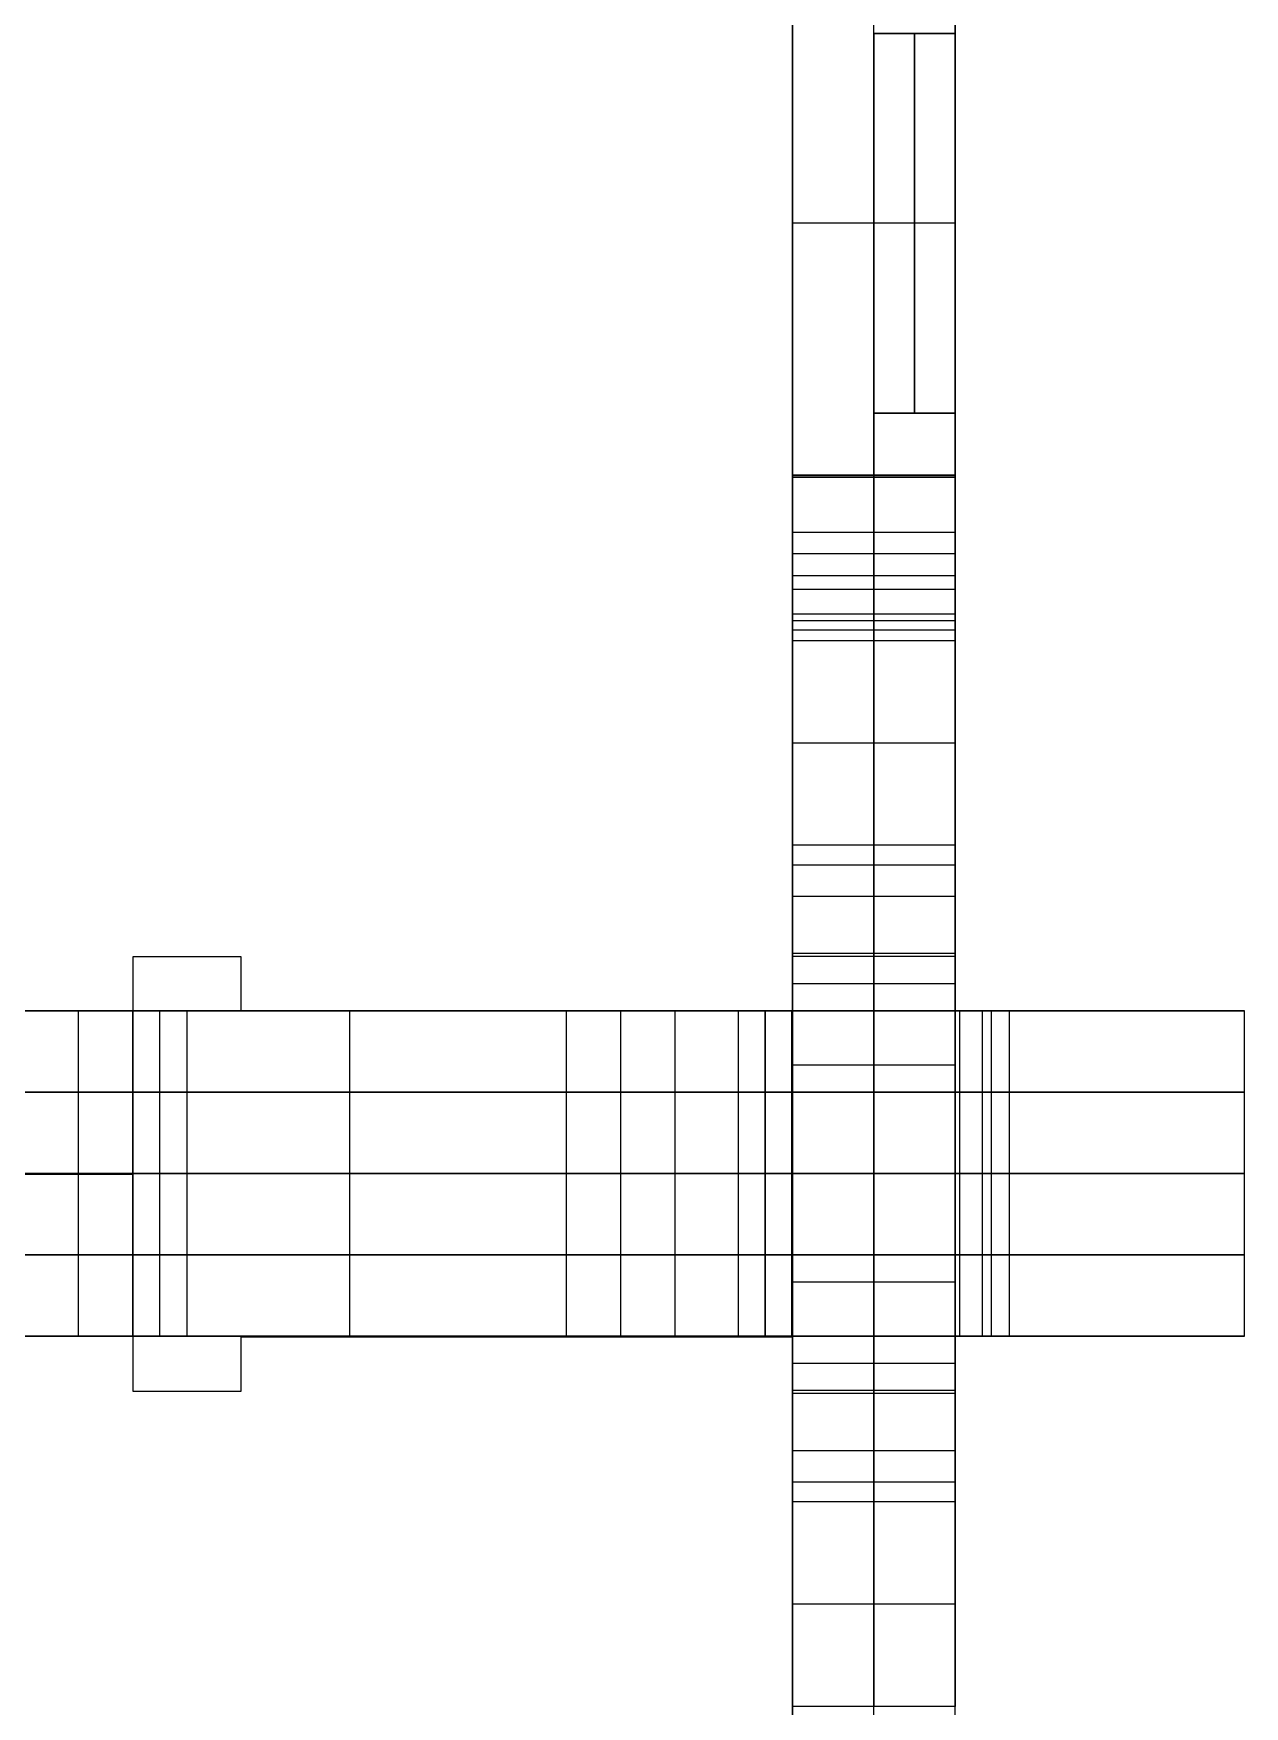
# Model space of a CAD drawing. Extents: x 6886 to 7154, y -44440 to -39703.
# Drawn here: x 7020.5 to 7154.5, y -41830.5 to -41645.4 of the extents above; entities that cross this region are included whole.
import ezdxf

# ---------------------------------------------------------------- set-up
doc = ezdxf.new("R2010")
doc.units = 0
doc.layers.add('ENDS', color=40, linetype='CONTINUOUS')

# ---------------------------------------------------------------- blocks, each defined once
blk = doc.blocks.new('SKYLARK200_END-S-1')
at = {"layer": 'ENDS'}
for p, q in [((-50, 2668, 141), (-50, 3268, 141)), ((-32, 2668, 141), (-32, 3268, 141)), ((-50, 2827.55, 282), (-50, 2685.94, 282)), ((-50, 2827.55, 264), (-50, 2685.94, 264)), ((-50, 2827.55, 273), (-50, 2685.94, 273)), ((-50, 2812.1, 56), (-50, 2734.1, 56)), ((-50, 2734.1, 226), (-50, 2812.1, 226)), ((-41, 2794.1, 226), (-41, 2812.1, 226)), ((-32, 2812.1, 56), (-32, 2794.1, 56)), ((-32, 2794.1, 226), (-32, 2812.1, 226)), ((-32, 2794.1, 226), (-41, 2794.1, 226)), ((-41, 2794.1, 226), (-41, 2752.1, 226)), ((-41, 2752.1, 56), (-41, 2794.1, 56)), ((-41, 2794.1, 56), (-32, 2794.1, 56)), ((-41, 2791.29, 215.5), (-41, 2754.91, 215.5)), ((-41, 2754.91, 66.5), (-41, 2791.29, 66.5)), ((-41, 2773.1, 226), (-50, 2773.1, 226)), ((-41, 2773.1, 56), (-50, 2773.1, 56)), ((-32, 2773.1, 205), (-41, 2773.1, 205)), ((-41, 2773.1, 226), (-41, 2773.1, 205)), ((-32, 2773.1, 77), (-41, 2773.1, 77)), ((-41, 2773.1, 56), (-41, 2773.1, 77)), ((-50, 2756.75, 282), (-50, 2756.75, 264)), ((-41, 2752.1, 226), (-32, 2752.1, 226)), ((-32, 2752.1, 56), (-41, 2752.1, 56)), ((-41, 2734.1, 226), (-41, 2752.1, 226)), ((-41, 2752.1, 56), (-41, 2734.1, 56)), ((-32, 2734.1, 226), (-32, 2752.1, 226)), ((-32, 2752.1, 56), (-32, 2734.1, 56)), ((-32, 2745.25, 0), (-50, 2745.25, 0)), ((-50, 2745.25, 0), (-50, 2732.6, 0)), ((-32, 2745.25, 282), (-50, 2745.25, 282)), ((-50, 2732.6, 282), (-50, 2745.25, 282)), ((-32, 2745.19, 0.87), (-50, 2745.19, 0.87)), ((-32, 2745.19, 281.13), (-50, 2745.19, 281.13)), ((-32, 2745, 1.72), (-50, 2745, 1.72)), ((-50, 2728.1, 50), (-50, 2745, 1.72)), ((-32, 2745, 280.28), (-50, 2745, 280.28)), ((-50, 2745, 280.28), (-50, 2728.1, 232)), ((-41, 2745.25, 0), (-41, 2732.6, 0)), ((-41, 2732.6, 282), (-41, 2745.25, 282)), ((-41, 2728.1, 50), (-41, 2745, 1.72)), ((-41, 2745, 280.28), (-41, 2728.1, 232)), ((-32, 2745.25, 0), (-32, 2732.6, 0)), ((-32, 2732.6, 282), (-32, 2745.25, 282)), ((-32, 2728.1, 50), (-32, 2745, 1.72)), ((-32, 2745, 280.28), (-32, 2728.1, 232)), ((-32, 2738.92, 0), (-50, 2738.92, 0)), ((-32, 2738.92, 282), (-50, 2738.92, 282)), ((-32, 2736.55, 25.86), (-50, 2736.55, 25.86)), ((-32, 2736.55, 256.14), (-50, 2736.55, 256.14)), ((-32, 2734.1, 56), (-50, 2734.1, 56)), ((-32, 2734.1, 226), (-50, 2734.1, 226)), ((-32, 2732.6, 0), (-50, 2732.6, 0)), ((-32, 2732.6, 282), (-50, 2732.6, 282)), ((-32, 2729.86, 54.24), (-50, 2729.86, 54.24)), ((-32, 2729.86, 227.76), (-50, 2729.86, 227.76)), ((-32, 2729.13, -1.1), (-50, 2729.13, -1.1)), ((-32, 2729.13, 283.1), (-50, 2729.13, 283.1)), ((-32, 2728.1, 50), (-50, 2728.1, 50)), ((-32, 2728.1, 232), (-50, 2728.1, 232)), ((-32, 2726.94, -4), (-50, 2726.94, -4)), ((-32, 2726.94, 286), (-50, 2726.94, 286)), ((-32, 2715.62, -12), (-50, 2715.62, -12)), ((-32, 2715.62, 294), (-50, 2715.62, 294)), ((-32, 2704.31, -4), (-50, 2704.31, -4)), ((-32, 2704.31, 286), (-50, 2704.31, 286)), ((-32, 2702.12, -1.1), (-50, 2702.12, -1.1)), ((-32, 2702.12, 283.1), (-50, 2702.12, 283.1)), ((-32, 2698.65, 0), (-50, 2698.65, 0)), ((-50, 2698.65, 0), (-50, 2686, 0)), ((-32, 2698.65, 282), (-50, 2698.65, 282)), ((-50, 2686, 282), (-50, 2698.65, 282)), ((-41, 2698.65, 0), (-41, 2686, 0)), ((-41, 2686, 282), (-41, 2698.65, 282)), ((-32, 2698.65, 0), (-32, 2686, 0)), ((-32, 2686, 282), (-32, 2698.65, 282)), ((-32, 2692.33, 0), (-50, 2692.33, 0)), ((-32, 2692.33, 282), (-50, 2692.33, 282)), ((-111, 2691.96, 282), (-123, 2691.96, 282)), ((-123, 2691.96, 282), (-123, 2691.96, 264)), ((-111, 2691.96, 264), (-123, 2691.96, 264)), ((-123, 2691.96, 282), (-123, 2667.96, 282)), ((-123, 2691.96, 264), (-123, 2667.96, 264)), ((-111, 2691.96, 273), (-123, 2691.96, 273)), ((-123, 2691.96, 273), (-123, 2667.96, 273)), ((-117, 2691.96, 282), (-117, 2691.96, 264)), ((-111, 2685.96, 282), (-111, 2691.96, 282)), ((-111, 2691.96, 282), (-111, 2691.96, 264)), ((-111, 2685.96, 264), (-111, 2691.96, 264)), ((-111, 2685.96, 273), (-111, 2691.96, 273)), ((-32, 2692, 12.75), (-50, 2692, 12.75)), ((-50, 2686, 12.75), (-50, 2692, 12.75)), ((-32, 2692, 24.75), (-50, 2692, 24.75)), ((-50, 2692, 12.75), (-50, 2692, 24.75)), ((-50, 2692, 24.75), (-50, 2668, 24.75)), ((-32, 2692, 79.75), (-50, 2692, 79.75)), ((-50, 2668, 79.75), (-50, 2692, 79.75)), ((-32, 2692, 101), (-50, 2692, 101)), ((-50, 2692, 79.75), (-50, 2692, 101)), ((-50, 2692, 101), (-50, 2668, 101)), ((-32, 2692, 181), (-50, 2692, 181)), ((-50, 2668, 181), (-50, 2692, 181)), ((-32, 2692, 189), (-50, 2692, 189)), ((-50, 2692, 181), (-50, 2692, 189)), ((-50, 2692, 189), (-50, 2686, 189)), ((-32, 2692, 202.5), (-50, 2692, 202.5)), ((-50, 2686, 202.5), (-50, 2692, 202.5)), ((-32, 2692, 214.5), (-50, 2692, 214.5)), ((-50, 2692, 202.5), (-50, 2692, 214.5)), ((-50, 2692, 214.5), (-50, 2668, 214.5)), ((-32, 2692, 259.5), (-50, 2692, 259.5)), ((-50, 2668, 259.5), (-50, 2692, 259.5)), ((-32, 2692, 271.5), (-50, 2692, 271.5)), ((-50, 2692, 259.5), (-50, 2692, 271.5)), ((-50, 2692, 271.5), (-50, 2686, 271.5)), ((-32, 2692, 18.75), (-50, 2692, 18.75)), ((-32, 2692, 90.37), (-50, 2692, 90.37)), ((-32, 2692, 185), (-50, 2692, 185)), ((-32, 2692, 208.5), (-50, 2692, 208.5)), ((-32, 2692, 265.5), (-50, 2692, 265.5)), ((-41, 2686, 12.75), (-41, 2692, 12.75)), ((-41, 2692, 12.75), (-41, 2692, 24.75)), ((-41, 2692, 24.75), (-41, 2668, 24.75)), ((-41, 2668, 79.75), (-41, 2692, 79.75)), ((-41, 2692, 79.75), (-41, 2692, 101)), ((-41, 2692, 101), (-41, 2668, 101)), ((-41, 2668, 181), (-41, 2692, 181)), ((-41, 2692, 181), (-41, 2692, 189)), ((-41, 2692, 189), (-41, 2686, 189)), ((-41, 2686, 202.5), (-41, 2692, 202.5)), ((-41, 2692, 202.5), (-41, 2692, 214.5)), ((-41, 2692, 214.5), (-41, 2668, 214.5)), ((-41, 2668, 259.5), (-41, 2692, 259.5)), ((-41, 2692, 259.5), (-41, 2692, 271.5)), ((-41, 2692, 271.5), (-41, 2686, 271.5)), ((-32, 2686, 12.75), (-32, 2692, 12.75)), ((-32, 2692, 12.75), (-32, 2692, 24.75)), ((-32, 2692, 24.75), (-32, 2668, 24.75)), ((-32, 2668, 79.75), (-32, 2692, 79.75)), ((-32, 2692, 79.75), (-32, 2692, 101)), ((-32, 2692, 101), (-32, 2668, 101)), ((-32, 2668, 181), (-32, 2692, 181)), ((-32, 2692, 181), (-32, 2692, 189)), ((-32, 2692, 189), (-32, 2686, 189)), ((-32, 2686, 202.5), (-32, 2692, 202.5)), ((-32, 2692, 202.5), (-32, 2692, 214.5)), ((-32, 2692, 214.5), (-32, 2668, 214.5)), ((-32, 2668, 259.5), (-32, 2692, 259.5)), ((-32, 2692, 259.5), (-32, 2692, 271.5)), ((-32, 2692, 271.5), (-32, 2686, 271.5)), ((-111, 2688.96, 282), (-111, 2688.96, 264)), ((-32, 2689, 12.75), (-50, 2689, 12.75)), ((-32, 2689, 189), (-50, 2689, 189)), ((-32, 2689, 202.5), (-50, 2689, 202.5)), ((-32, 2689, 271.5), (-50, 2689, 271.5)), ((-250, 2686, 141), (-50, 2686, 141)), ((-117, 2686, 140), (-183, 2686, 140)), ((-135, 2686, 258), (-123, 2686, 258)), ((-134, 2686, 140), (-134, 2686, 258)), ((-129, 2668, 258), (-129, 2686, 258)), ((-123, 2668, 128), (-123, 2686, 128)), ((-123, 2686, -18), (-123, 2686, 128)), ((-123, 2668, -18), (-123, 2686, -18)), ((-123, 2686, 128), (-117, 2686, 128)), ((-123, 2668, 258), (-123, 2686, 258)), ((-123, 2668, 300), (-123, 2686, 300)), ((-123, 2686, 258), (-123, 2686, 300)), ((-123, 2686, 300), (-75, 2686, 300)), ((-75, 2686, -18), (-123, 2686, -18)), ((-123, 2668, 55), (-123, 2686, 55)), ((-123, 2668, 140), (-123, 2686, 140)), ((-123, 2668, 264), (-123, 2686, 264)), ((-120, 2668, 128), (-120, 2686, 128)), ((-117, 2668, 128), (-117, 2686, 128)), ((-117, 2668, 140), (-117, 2686, 140)), ((-117, 2686, 128), (-117, 2686, 140)), ((-117, 2668, 134), (-117, 2686, 134)), ((-50, 2685.94, 282), (-111, 2685.96, 282)), ((-111, 2685.96, 282), (-111, 2685.96, 264)), ((-50, 2685.94, 264), (-111, 2685.96, 264)), ((-50, 2685.94, 273), (-111, 2685.96, 273)), ((-99, 2668, 300), (-99, 2686, 300)), ((-99, 2668, -18), (-99, 2686, -18)), ((-80.5, 2685.95, 282), (-80.5, 2685.95, 264)), ((-75, 2668, 300), (-75, 2686, 300)), ((-75, 2668, 276), (-75, 2686, 276)), ((-75, 2686, 300), (-75, 2686, 276)), ((-75, 2686, 276), (-63, 2686, 276)), ((-75, 2668, 6), (-75, 2686, 6)), ((-63, 2686, 6), (-75, 2686, 6)), ((-75, 2668, -18), (-75, 2686, -18)), ((-75, 2686, 6), (-75, 2686, -18)), ((-75, 2668, 282), (-75, 2686, 282)), ((-75, 2668, 0), (-75, 2686, 0)), ((-69, 2668, 276), (-69, 2686, 276)), ((-69, 2668, 6), (-69, 2686, 6)), ((-63, 2668, 276), (-63, 2686, 276)), ((-63, 2668, 282), (-63, 2686, 282)), ((-63, 2686, 276), (-63, 2686, 282)), ((-63, 2686, 282), (0, 2686, 282)), ((-63, 2668, 0), (-63, 2686, 0)), ((0, 2686, 0), (-63, 2686, 0)), ((-63, 2668, 6), (-63, 2686, 6)), ((-63, 2686, 0), (-63, 2686, 6)), ((-63, 2668, 279), (-63, 2686, 279)), ((-63, 2668, 3), (-63, 2686, 3)), ((-56, 2668, 181), (-56, 2686, 181)), ((0, 2686, 181), (-56, 2686, 181)), ((-56, 2668, 169), (-56, 2686, 169)), ((-56, 2686, 181), (-56, 2686, 169)), ((-56, 2686, 169), (-50, 2686, 169)), ((-56, 2668, 113), (-56, 2686, 113)), ((-50, 2686, 113), (-56, 2686, 113)), ((-56, 2668, 101), (-56, 2686, 101)), ((-56, 2686, 113), (-56, 2686, 101)), ((-56, 2686, 101), (0, 2686, 101)), ((-56, 2686, 24.82), (-26, 2686, 24.82)), ((-56, 2668, 24.82), (-56, 2686, 24.82)), ((-56, 2668, 79.75), (-56, 2686, 79.75)), ((-26, 2686, 79.75), (-56, 2686, 79.75)), ((-56, 2668, 67.75), (-56, 2686, 67.75)), ((-56, 2686, 79.75), (-56, 2686, 67.75)), ((-56, 2686, 67.75), (-50.02, 2686, 67.75)), ((-56, 2668, 36.71), (-56, 2686, 36.71)), ((-50.07, 2686, 36.71), (-56, 2686, 36.71)), ((-56, 2686, 36.71), (-56, 2686, 24.82)), ((-56, 2668, 259.5), (-56, 2686, 259.5)), ((-26, 2686, 259.5), (-56, 2686, 259.5)), ((-56, 2668, 247.5), (-56, 2686, 247.5)), ((-56, 2686, 259.5), (-56, 2686, 247.5)), ((-56, 2686, 247.5), (-50, 2686, 247.5)), ((-56, 2668, 226.5), (-56, 2686, 226.5)), ((-50, 2686, 226.5), (-56, 2686, 226.5)), ((-56, 2668, 214.5), (-56, 2686, 214.5)), ((-56, 2686, 226.5), (-56, 2686, 214.5)), ((-56, 2686, 214.5), (-26, 2686, 214.5)), ((-56, 2668, 175), (-56, 2686, 175)), ((-56, 2668, 107), (-56, 2686, 107)), ((-56, 2668, 73.75), (-56, 2686, 73.75)), ((-56, 2668, 30.76), (-56, 2686, 30.76)), ((-56, 2668, 253.5), (-56, 2686, 253.5)), ((-56, 2668, 220.5), (-56, 2686, 220.5)), ((-53.04, 2668, 36.71), (-53.04, 2686, 36.71)), ((-53.01, 2668, 67.75), (-53.01, 2686, 67.75)), ((-53, 2668, 169), (-53, 2686, 169)), ((-53, 2668, 113), (-53, 2686, 113)), ((-53, 2668, 247.5), (-53, 2686, 247.5)), ((-53, 2668, 226.5), (-53, 2686, 226.5)), ((-50.07, 2668, 36.71), (-50.07, 2686, 36.71)), ((-50.02, 2686, 67.75), (-50.07, 2686, 36.71)), ((-50.05, 2668, 52.23), (-50.05, 2686, 52.23)), ((-50.02, 2668, 67.75), (-50.02, 2686, 67.75)), ((-50, 2668, 169), (-50, 2686, 169)), ((-50, 2668, 113), (-50, 2686, 113)), ((-50, 2686, 169), (-50, 2686, 113)), ((-50, 2668, 247.5), (-50, 2686, 247.5)), ((-50, 2668, 226.5), (-50, 2686, 226.5)), ((-50, 2686, 247.5), (-50, 2686, 226.5)), ((-50, 2668, 141), (-50, 2686, 141)), ((-50, 2668, 259.5), (-50, 2686, 259.5)), ((-50, 2668, 237), (-50, 2686, 237)), ((-32, 2686, 0), (-50, 2686, 0)), ((-32, 2686, 12.75), (-50, 2686, 12.75)), ((-50, 2686, 0), (-50, 2686, 12.75)), ((-32, 2686, 189), (-50, 2686, 189)), ((-32, 2686, 202.5), (-50, 2686, 202.5)), ((-50, 2686, 189), (-50, 2686, 202.5)), ((-32, 2686, 271.5), (-50, 2686, 271.5)), ((-32, 2686, 282), (-50, 2686, 282)), ((-50, 2686, 271.5), (-50, 2686, 282)), ((-32, 2686, 6.37), (-50, 2686, 6.37)), ((-32, 2686, 195.75), (-50, 2686, 195.75)), ((-32, 2686, 276.75), (-50, 2686, 276.75)), ((-50, 2685.94, 282), (-50, 2685.94, 264)), ((-41, 2668, 24.82), (-41, 2686, 24.82)), ((-41, 2668, 79.75), (-41, 2686, 79.75)), ((-41, 2686, 0), (-41, 2686, 12.75)), ((-41, 2686, 189), (-41, 2686, 202.5)), ((-41, 2686, 271.5), (-41, 2686, 282)), ((-32, 2668, 36.82), (-32, 2686, 36.82)), ((-26, 2686, 36.82), (-32, 2686, 36.82)), ((-32, 2668, 67.75), (-32, 2686, 67.75)), ((-32, 2686, 36.82), (-32, 2686, 67.75)), ((-32, 2686, 67.75), (-26, 2686, 67.75)), ((-32, 2668, 226.5), (-32, 2686, 226.5)), ((-26, 2686, 226.5), (-32, 2686, 226.5)), ((-32, 2668, 247.5), (-32, 2686, 247.5)), ((-32, 2686, 226.5), (-32, 2686, 247.5)), ((-32, 2686, 247.5), (-26, 2686, 247.5)), ((-32, 2668, 52.28), (-32, 2686, 52.28)), ((-32, 2668, 214.5), (-32, 2686, 214.5)), ((-32, 2668, 237), (-32, 2686, 237)), ((-32, 2686, 0), (-32, 2686, 12.75)), ((-32, 2686, 189), (-32, 2686, 202.5)), ((-32, 2686, 271.5), (-32, 2686, 282)), ((-31.5, 2668, 282), (-31.5, 2686, 282)), ((-31.5, 2668, 0), (-31.5, 2686, 0)), ((-29, 2668, 36.82), (-29, 2686, 36.82)), ((-29, 2668, 67.75), (-29, 2686, 67.75)), ((-29, 2668, 226.5), (-29, 2686, 226.5)), ((-29, 2668, 247.5), (-29, 2686, 247.5)), ((-28, 2668, 181), (-28, 2686, 181)), ((-28, 2668, 101), (-28, 2686, 101)), ((-26, 2668, 24.82), (-26, 2686, 24.82)), ((-26, 2668, 36.82), (-26, 2686, 36.82)), ((-26, 2686, 24.82), (-26, 2686, 36.82)), ((-26, 2668, 67.75), (-26, 2686, 67.75)), ((-26, 2668, 79.75), (-26, 2686, 79.75)), ((-26, 2686, 67.75), (-26, 2686, 79.75)), ((-26, 2668, 259.5), (-26, 2686, 259.5)), ((-26, 2668, 214.5), (-26, 2686, 214.5)), ((-26, 2668, 226.5), (-26, 2686, 226.5)), ((-26, 2686, 214.5), (-26, 2686, 226.5)), ((-26, 2668, 247.5), (-26, 2686, 247.5)), ((-26, 2686, 247.5), (-26, 2686, 259.5)), ((-26, 2668, 30.82), (-26, 2686, 30.82)), ((-26, 2668, 73.75), (-26, 2686, 73.75)), ((-26, 2668, 220.5), (-26, 2686, 220.5)), ((-26, 2668, 253.5), (-26, 2686, 253.5)), ((0, 2668, 282), (0, 2686, 282)), ((0, 2668, 181), (0, 2686, 181)), ((0, 2686, 282), (0, 2686, 181)), ((0, 2668, 101), (0, 2686, 101)), ((0, 2668, 0), (0, 2686, 0)), ((0, 2686, 101), (0, 2686, 0)), ((0, 2668, 231.5), (0, 2686, 231.5)), ((0, 2668, 50.5), (0, 2686, 50.5)), ((-123, 2679.96, 282), (-123, 2679.96, 264)), ((-32, 2680, 24.75), (-50, 2680, 24.75)), ((-32, 2680, 79.75), (-50, 2680, 79.75)), ((-32, 2680, 101), (-50, 2680, 101)), ((-32, 2680, 181), (-50, 2680, 181)), ((-32, 2680, 214.5), (-50, 2680, 214.5)), ((-32, 2680, 259.5), (-50, 2680, 259.5)), ((-117, 2677, 140), (-183, 2677, 140)), ((-135, 2677, 258), (-123, 2677, 258)), ((-123, 2677, -18), (-123, 2677, 128)), ((-123, 2677, 128), (-117, 2677, 128)), ((-123, 2677, 258), (-123, 2677, 300)), ((-123, 2677, 300), (-75, 2677, 300)), ((-75, 2677, -18), (-123, 2677, -18)), ((-117, 2677, 128), (-117, 2677, 140)), ((-75, 2677, 300), (-75, 2677, 276)), ((-75, 2677, 276), (-63, 2677, 276)), ((-63, 2677, 6), (-75, 2677, 6)), ((-75, 2677, 6), (-75, 2677, -18)), ((-63, 2677, 276), (-63, 2677, 282)), ((-63, 2677, 282), (0, 2677, 282)), ((0, 2677, 0), (-63, 2677, 0)), ((-63, 2677, 0), (-63, 2677, 6)), ((0, 2677, 181), (-56, 2677, 181)), ((-56, 2677, 181), (-56, 2677, 169)), ((-56, 2677, 169), (-50, 2677, 169)), ((-50, 2677, 113), (-56, 2677, 113)), ((-56, 2677, 113), (-56, 2677, 101)), ((-56, 2677, 101), (0, 2677, 101)), ((-56, 2677, 24.82), (-26, 2677, 24.82)), ((-26, 2677, 79.75), (-56, 2677, 79.75)), ((-56, 2677, 79.75), (-56, 2677, 67.75)), ((-56, 2677, 67.75), (-50.02, 2677, 67.75)), ((-50.07, 2677, 36.71), (-56, 2677, 36.71)), ((-56, 2677, 36.71), (-56, 2677, 24.82)), ((-26, 2677, 259.5), (-56, 2677, 259.5)), ((-56, 2677, 259.5), (-56, 2677, 247.5)), ((-56, 2677, 247.5), (-50, 2677, 247.5)), ((-50, 2677, 226.5), (-56, 2677, 226.5)), ((-56, 2677, 226.5), (-56, 2677, 214.5)), ((-56, 2677, 214.5), (-26, 2677, 214.5)), ((-50.02, 2677, 67.75), (-50.07, 2677, 36.71)), ((-50, 2677, 169), (-50, 2677, 113)), ((-50, 2677, 247.5), (-50, 2677, 226.5)), ((-26, 2677, 36.82), (-32, 2677, 36.82)), ((-32, 2677, 36.82), (-32, 2677, 67.75)), ((-32, 2677, 67.75), (-26, 2677, 67.75)), ((-26, 2677, 226.5), (-32, 2677, 226.5)), ((-32, 2677, 226.5), (-32, 2677, 247.5)), ((-32, 2677, 247.5), (-26, 2677, 247.5)), ((-26, 2677, 24.82), (-26, 2677, 36.82)), ((-26, 2677, 67.75), (-26, 2677, 79.75)), ((-26, 2677, 214.5), (-26, 2677, 226.5)), ((-26, 2677, 247.5), (-26, 2677, 259.5)), ((0, 2677, 282), (0, 2677, 181)), ((0, 2677, 101), (0, 2677, 0)), ((-250, 2668.03, 141), (-50, 2668.03, 141)), ((-250, 2668, 141), (-50, 2668, 141)), ((-117, 2668.03, 140), (-183, 2668.03, 140)), ((-117, 2668, 140), (-183, 2668, 140)), ((-123, 2667.96, 282), (-177, 2668, 282)), ((-123, 2667.96, 264), (-177, 2668, 264)), ((-123, 2667.96, 273), (-177, 2668, 273)), ((-177, 2667.89, 282), (-123, 2667.93, 282)), ((-177, 2667.89, 264), (-123, 2667.93, 264)), ((-177, 2667.89, 273), (-123, 2667.93, 273)), ((-135, 2668.03, 258), (-123, 2668.03, 258)), ((-135, 2668, 258), (-123, 2668, 258)), ((-134, 2668, 140), (-134, 2668, 258)), ((-129, 2650.03, 258), (-129, 2668.03, 258)), ((-123, 2650.03, 128), (-123, 2668.03, 128)), ((-123, 2668.03, -18), (-123, 2668.03, 128)), ((-123, 2650.03, -18), (-123, 2668.03, -18)), ((-123, 2668.03, 128), (-117, 2668.03, 128)), ((-123, 2650.03, 258), (-123, 2668.03, 258)), ((-123, 2650.03, 300), (-123, 2668.03, 300)), ((-123, 2668.03, 258), (-123, 2668.03, 300)), ((-123, 2668.03, 300), (-75, 2668.03, 300)), ((-75, 2668.03, -18), (-123, 2668.03, -18)), ((-123, 2650.03, 55), (-123, 2668.03, 55)), ((-123, 2650.03, 140), (-123, 2668.03, 140)), ((-123, 2650.03, 264), (-123, 2668.03, 264)), ((-123, 2668, -18), (-123, 2668, 128)), ((-123, 2668, 128), (-117, 2668, 128)), ((-123, 2668, 258), (-123, 2668, 300)), ((-123, 2668, 300), (-75, 2668, 300)), ((-75, 2668, -18), (-123, 2668, -18)), ((-123, 2667.96, 282), (-123, 2667.96, 264)), ((-123, 2667.93, 282), (-123, 2667.93, 264)), ((-123, 2667.93, 282), (-123, 2643.93, 282)), ((-123, 2667.93, 264), (-123, 2643.93, 264)), ((-123, 2667.93, 273), (-123, 2643.93, 273)), ((-120, 2650.03, 128), (-120, 2668.03, 128)), ((-117, 2650.03, 128), (-117, 2668.03, 128)), ((-117, 2650.03, 140), (-117, 2668.03, 140)), ((-117, 2668.03, 128), (-117, 2668.03, 140)), ((-117, 2650.03, 134), (-117, 2668.03, 134)), ((-117, 2668, 128), (-117, 2668, 140)), ((-99, 2650.03, 300), (-99, 2668.03, 300)), ((-99, 2650.03, -18), (-99, 2668.03, -18)), ((-75, 2650.03, 300), (-75, 2668.03, 300)), ((-75, 2650.03, 276), (-75, 2668.03, 276)), ((-75, 2668.03, 300), (-75, 2668.03, 276)), ((-75, 2668.03, 276), (-63, 2668.03, 276)), ((-75, 2650.03, 6), (-75, 2668.03, 6)), ((-63, 2668.03, 6), (-75, 2668.03, 6)), ((-75, 2650.03, -18), (-75, 2668.03, -18)), ((-75, 2668.03, 6), (-75, 2668.03, -18)), ((-75, 2650.03, 282), (-75, 2668.03, 282)), ((-75, 2650.03, 0), (-75, 2668.03, 0)), ((-75, 2668, 300), (-75, 2668, 276)), ((-75, 2668, 276), (-63, 2668, 276)), ((-63, 2668, 6), (-75, 2668, 6)), ((-75, 2668, 6), (-75, 2668, -18)), ((-69, 2650.03, 276), (-69, 2668.03, 276)), ((-69, 2650.03, 6), (-69, 2668.03, 6)), ((-63, 2650.03, 276), (-63, 2668.03, 276)), ((-63, 2650.03, 282), (-63, 2668.03, 282)), ((-63, 2668.03, 276), (-63, 2668.03, 282)), ((-63, 2668.03, 282), (0, 2668.03, 282)), ((-63, 2650.03, 0), (-63, 2668.03, 0)), ((0, 2668.03, 0), (-63, 2668.03, 0)), ((-63, 2650.03, 6), (-63, 2668.03, 6)), ((-63, 2668.03, 0), (-63, 2668.03, 6)), ((-63, 2650.03, 279), (-63, 2668.03, 279)), ((-63, 2650.03, 3), (-63, 2668.03, 3)), ((-63, 2668, 276), (-63, 2668, 282)), ((-63, 2668, 282), (0, 2668, 282)), ((0, 2668, 0), (-63, 2668, 0)), ((-63, 2668, 0), (-63, 2668, 6)), ((-56, 2650.03, 181), (-56, 2668.03, 181)), ((0, 2668.03, 181), (-56, 2668.03, 181)), ((-56, 2650.03, 169), (-56, 2668.03, 169)), ((-56, 2668.03, 181), (-56, 2668.03, 169)), ((-56, 2668.03, 169), (-50, 2668.03, 169)), ((-56, 2650.03, 113), (-56, 2668.03, 113)), ((-50, 2668.03, 113), (-56, 2668.03, 113)), ((-56, 2650.03, 101), (-56, 2668.03, 101)), ((-56, 2668.03, 113), (-56, 2668.03, 101)), ((-56, 2668.03, 101), (0, 2668.03, 101)), ((-56, 2668.03, 24.82), (-26, 2668.03, 24.82)), ((-56, 2650.03, 24.82), (-56, 2668.03, 24.82)), ((-56, 2650.03, 79.75), (-56, 2668.03, 79.75)), ((-26, 2668.03, 79.75), (-56, 2668.03, 79.75)), ((-56, 2650.03, 67.75), (-56, 2668.03, 67.75)), ((-56, 2668.03, 79.75), (-56, 2668.03, 67.75)), ((-56, 2668.03, 67.75), (-50.02, 2668.03, 67.75)), ((-56, 2650.03, 36.71), (-56, 2668.03, 36.71)), ((-50.07, 2668.03, 36.71), (-56, 2668.03, 36.71)), ((-56, 2668.03, 36.71), (-56, 2668.03, 24.82)), ((-56, 2650.03, 259.5), (-56, 2668.03, 259.5)), ((-26, 2668.03, 259.5), (-56, 2668.03, 259.5)), ((-56, 2650.03, 247.5), (-56, 2668.03, 247.5)), ((-56, 2668.03, 259.5), (-56, 2668.03, 247.5)), ((-56, 2668.03, 247.5), (-50, 2668.03, 247.5)), ((-56, 2650.03, 226.5), (-56, 2668.03, 226.5)), ((-50, 2668.03, 226.5), (-56, 2668.03, 226.5)), ((-56, 2650.03, 214.5), (-56, 2668.03, 214.5)), ((-56, 2668.03, 226.5), (-56, 2668.03, 214.5)), ((-56, 2668.03, 214.5), (-26, 2668.03, 214.5)), ((-56, 2650.03, 175), (-56, 2668.03, 175)), ((-56, 2650.03, 107), (-56, 2668.03, 107)), ((-56, 2650.03, 73.75), (-56, 2668.03, 73.75)), ((-56, 2650.03, 30.76), (-56, 2668.03, 30.76)), ((-56, 2650.03, 253.5), (-56, 2668.03, 253.5)), ((-56, 2650.03, 220.5), (-56, 2668.03, 220.5)), ((0, 2668, 181), (-56, 2668, 181)), ((-56, 2668, 181), (-56, 2668, 169)), ((-56, 2668, 169), (-50, 2668, 169)), ((-50, 2668, 113), (-56, 2668, 113)), ((-56, 2668, 113), (-56, 2668, 101)), ((-56, 2668, 101), (0, 2668, 101)), ((-56, 2668, 24.82), (-26, 2668, 24.82)), ((-26, 2668, 79.75), (-56, 2668, 79.75)), ((-56, 2668, 79.75), (-56, 2668, 67.75)), ((-56, 2668, 67.75), (-50.02, 2668, 67.75)), ((-50.07, 2668, 36.71), (-56, 2668, 36.71)), ((-56, 2668, 36.71), (-56, 2668, 24.82)), ((-26, 2668, 259.5), (-56, 2668, 259.5)), ((-56, 2668, 259.5), (-56, 2668, 247.5)), ((-56, 2668, 247.5), (-50, 2668, 247.5)), ((-50, 2668, 226.5), (-56, 2668, 226.5)), ((-56, 2668, 226.5), (-56, 2668, 214.5)), ((-56, 2668, 214.5), (-26, 2668, 214.5)), ((-53.04, 2650.03, 36.71), (-53.04, 2668.03, 36.71)), ((-53.01, 2650.03, 67.75), (-53.01, 2668.03, 67.75)), ((-53, 2650.03, 169), (-53, 2668.03, 169)), ((-53, 2650.03, 113), (-53, 2668.03, 113)), ((-53, 2650.03, 247.5), (-53, 2668.03, 247.5)), ((-53, 2650.03, 226.5), (-53, 2668.03, 226.5)), ((-50.07, 2650.03, 36.71), (-50.07, 2668.03, 36.71)), ((-50.02, 2668.03, 67.75), (-50.07, 2668.03, 36.71)), ((-50.02, 2668, 67.75), (-50.07, 2668, 36.71)), ((-50.05, 2650.03, 52.23), (-50.05, 2668.03, 52.23)), ((-50.02, 2650.03, 67.75), (-50.02, 2668.03, 67.75)), ((-50, 2650.03, 169), (-50, 2668.03, 169)), ((-50, 2650.03, 113), (-50, 2668.03, 113)), ((-50, 2668.03, 169), (-50, 2668.03, 113)), ((-50, 2650.03, 247.5), (-50, 2668.03, 247.5)), ((-50, 2650.03, 226.5), (-50, 2668.03, 226.5)), ((-50, 2668.03, 247.5), (-50, 2668.03, 226.5)), ((-50, 2650.03, 141), (-50, 2668.03, 141)), ((-50, 2650.03, 259.5), (-50, 2668.03, 259.5)), ((-50, 2650.03, 237), (-50, 2668.03, 237)), ((-32, 2668, 24.75), (-50, 2668, 24.75)), ((-50, 2644, 24.75), (-50, 2668, 24.75)), ((-32, 2668, 79.75), (-50, 2668, 79.75)), ((-50, 2668, 24.75), (-50, 2668, 79.75)), ((-50, 2668, 79.75), (-50, 2644, 79.75)), ((-32, 2668, 101), (-50, 2668, 101)), ((-50, 2644, 101), (-50, 2668, 101)), ((-32, 2668, 181), (-50, 2668, 181)), ((-50, 2668, 101), (-50, 2668, 181)), ((-50, 2668, 181), (-50, 2644, 181)), ((-32, 2668, 214.5), (-50, 2668, 214.5)), ((-50, 2644, 214.5), (-50, 2668, 214.5)), ((-32, 2668, 259.5), (-50, 2668, 259.5)), ((-50, 2668, 214.5), (-50, 2668, 259.5)), ((-50, 2668, 259.5), (-50, 2644, 259.5)), ((-32, 2668, 52.25), (-50, 2668, 52.25)), ((-32, 2668, 141), (-50, 2668, 141)), ((-32, 2668, 237), (-50, 2668, 237)), ((-50, 2068, 141), (-50, 2668, 141)), ((-50, 2668, 169), (-50, 2668, 113)), ((-50, 2668, 247.5), (-50, 2668, 226.5)), ((-32, 2668, 24.75), (-50, 2668, 24.75)), ((-32, 2668, 79.75), (-50, 2668, 79.75)), ((-50, 2668, 24.75), (-50, 2668, 79.75)), ((-32, 2668, 101), (-50, 2668, 101)), ((-32, 2668, 181), (-50, 2668, 181)), ((-50, 2668, 101), (-50, 2668, 181)), ((-32, 2668, 214.5), (-50, 2668, 214.5)), ((-32, 2668, 259.5), (-50, 2668, 259.5)), ((-50, 2668, 214.5), (-50, 2668, 259.5)), ((-32, 2668, 52.25), (-50, 2668, 52.25)), ((-32, 2668, 141), (-50, 2668, 141)), ((-32, 2668, 237), (-50, 2668, 237)), ((-41, 2650.03, 24.82), (-41, 2668.03, 24.82)), ((-41, 2650.03, 79.75), (-41, 2668.03, 79.75)), ((-41, 2644, 24.75), (-41, 2668, 24.75)), ((-41, 2668, 24.75), (-41, 2668, 79.75)), ((-41, 2668, 79.75), (-41, 2644, 79.75)), ((-41, 2644, 101), (-41, 2668, 101)), ((-41, 2668, 101), (-41, 2668, 181)), ((-41, 2668, 181), (-41, 2644, 181)), ((-41, 2644, 214.5), (-41, 2668, 214.5)), ((-41, 2668, 214.5), (-41, 2668, 259.5)), ((-41, 2668, 259.5), (-41, 2644, 259.5)), ((-41, 2668, 24.75), (-41, 2668, 79.75)), ((-41, 2668, 101), (-41, 2668, 181)), ((-41, 2668, 214.5), (-41, 2668, 259.5)), ((-32, 2650.03, 36.82), (-32, 2668.03, 36.82)), ((-26, 2668.03, 36.82), (-32, 2668.03, 36.82)), ((-32, 2650.03, 67.75), (-32, 2668.03, 67.75)), ((-32, 2668.03, 36.82), (-32, 2668.03, 67.75)), ((-32, 2668.03, 67.75), (-26, 2668.03, 67.75)), ((-32, 2650.03, 226.5), (-32, 2668.03, 226.5)), ((-26, 2668.03, 226.5), (-32, 2668.03, 226.5)), ((-32, 2650.03, 247.5), (-32, 2668.03, 247.5)), ((-32, 2668.03, 226.5), (-32, 2668.03, 247.5)), ((-32, 2668.03, 247.5), (-26, 2668.03, 247.5)), ((-32, 2650.03, 52.28), (-32, 2668.03, 52.28)), ((-32, 2650.03, 214.5), (-32, 2668.03, 214.5)), ((-32, 2650.03, 237), (-32, 2668.03, 237)), ((-32, 2644, 24.75), (-32, 2668, 24.75)), ((-32, 2668, 24.75), (-32, 2668, 79.75)), ((-32, 2668, 79.75), (-32, 2644, 79.75)), ((-32, 2644, 101), (-32, 2668, 101)), ((-32, 2668, 101), (-32, 2668, 181)), ((-32, 2668, 181), (-32, 2644, 181)), ((-32, 2644, 214.5), (-32, 2668, 214.5)), ((-32, 2668, 214.5), (-32, 2668, 259.5)), ((-32, 2668, 259.5), (-32, 2644, 259.5)), ((-32, 2068, 141), (-32, 2668, 141)), ((-26, 2668, 36.82), (-32, 2668, 36.82)), ((-32, 2668, 36.82), (-32, 2668, 67.75)), ((-32, 2668, 67.75), (-26, 2668, 67.75)), ((-26, 2668, 226.5), (-32, 2668, 226.5)), ((-32, 2668, 226.5), (-32, 2668, 247.5)), ((-32, 2668, 247.5), (-26, 2668, 247.5)), ((-32, 2668, 24.75), (-32, 2668, 79.75)), ((-32, 2668, 101), (-32, 2668, 181)), ((-32, 2668, 214.5), (-32, 2668, 259.5)), ((-31.5, 2650.03, 282), (-31.5, 2668.03, 282)), ((-31.5, 2650.03, 0), (-31.5, 2668.03, 0)), ((-29, 2650.03, 36.82), (-29, 2668.03, 36.82)), ((-29, 2650.03, 67.75), (-29, 2668.03, 67.75)), ((-29, 2650.03, 226.5), (-29, 2668.03, 226.5)), ((-29, 2650.03, 247.5), (-29, 2668.03, 247.5)), ((-28, 2650.03, 181), (-28, 2668.03, 181)), ((-28, 2650.03, 101), (-28, 2668.03, 101)), ((-26, 2650.03, 24.82), (-26, 2668.03, 24.82)), ((-26, 2650.03, 36.82), (-26, 2668.03, 36.82)), ((-26, 2668.03, 24.82), (-26, 2668.03, 36.82)), ((-26, 2650.03, 67.75), (-26, 2668.03, 67.75)), ((-26, 2650.03, 79.75), (-26, 2668.03, 79.75)), ((-26, 2668.03, 67.75), (-26, 2668.03, 79.75)), ((-26, 2650.03, 259.5), (-26, 2668.03, 259.5)), ((-26, 2650.03, 214.5), (-26, 2668.03, 214.5)), ((-26, 2650.03, 226.5), (-26, 2668.03, 226.5)), ((-26, 2668.03, 214.5), (-26, 2668.03, 226.5)), ((-26, 2650.03, 247.5), (-26, 2668.03, 247.5)), ((-26, 2668.03, 247.5), (-26, 2668.03, 259.5)), ((-26, 2650.03, 30.82), (-26, 2668.03, 30.82)), ((-26, 2650.03, 73.75), (-26, 2668.03, 73.75)), ((-26, 2650.03, 220.5), (-26, 2668.03, 220.5)), ((-26, 2650.03, 253.5), (-26, 2668.03, 253.5)), ((-26, 2668, 24.82), (-26, 2668, 36.82)), ((-26, 2668, 67.75), (-26, 2668, 79.75)), ((-26, 2668, 214.5), (-26, 2668, 226.5)), ((-26, 2668, 247.5), (-26, 2668, 259.5)), ((0, 2650.03, 282), (0, 2668.03, 282)), ((0, 2650.03, 181), (0, 2668.03, 181)), ((0, 2668.03, 282), (0, 2668.03, 181)), ((0, 2650.03, 101), (0, 2668.03, 101)), ((0, 2650.03, 0), (0, 2668.03, 0)), ((0, 2668.03, 101), (0, 2668.03, 0)), ((0, 2650.03, 231.5), (0, 2668.03, 231.5)), ((0, 2650.03, 50.5), (0, 2668.03, 50.5)), ((0, 2668, 282), (0, 2668, 181)), ((0, 2668, 101), (0, 2668, 0)), ((-117, 2659.03, 140), (-183, 2659.03, 140)), ((-135, 2659.03, 258), (-123, 2659.03, 258)), ((-123, 2659.03, -18), (-123, 2659.03, 128)), ((-123, 2659.03, 128), (-117, 2659.03, 128)), ((-123, 2659.03, 258), (-123, 2659.03, 300)), ((-123, 2659.03, 300), (-75, 2659.03, 300)), ((-75, 2659.03, -18), (-123, 2659.03, -18)), ((-117, 2659.03, 128), (-117, 2659.03, 140)), ((-75, 2659.03, 300), (-75, 2659.03, 276)), ((-75, 2659.03, 276), (-63, 2659.03, 276)), ((-63, 2659.03, 6), (-75, 2659.03, 6)), ((-75, 2659.03, 6), (-75, 2659.03, -18)), ((-63, 2659.03, 276), (-63, 2659.03, 282)), ((-63, 2659.03, 282), (0, 2659.03, 282)), ((0, 2659.03, 0), (-63, 2659.03, 0)), ((-63, 2659.03, 0), (-63, 2659.03, 6)), ((0, 2659.03, 181), (-56, 2659.03, 181)), ((-56, 2659.03, 181), (-56, 2659.03, 169)), ((-56, 2659.03, 169), (-50, 2659.03, 169)), ((-50, 2659.03, 113), (-56, 2659.03, 113)), ((-56, 2659.03, 113), (-56, 2659.03, 101)), ((-56, 2659.03, 101), (0, 2659.03, 101)), ((-56, 2659.03, 24.82), (-26, 2659.03, 24.82)), ((-26, 2659.03, 79.75), (-56, 2659.03, 79.75)), ((-56, 2659.03, 79.75), (-56, 2659.03, 67.75)), ((-56, 2659.03, 67.75), (-50.02, 2659.03, 67.75)), ((-50.07, 2659.03, 36.71), (-56, 2659.03, 36.71)), ((-56, 2659.03, 36.71), (-56, 2659.03, 24.82)), ((-26, 2659.03, 259.5), (-56, 2659.03, 259.5)), ((-56, 2659.03, 259.5), (-56, 2659.03, 247.5)), ((-56, 2659.03, 247.5), (-50, 2659.03, 247.5)), ((-50, 2659.03, 226.5), (-56, 2659.03, 226.5)), ((-56, 2659.03, 226.5), (-56, 2659.03, 214.5)), ((-56, 2659.03, 214.5), (-26, 2659.03, 214.5)), ((-50.02, 2659.03, 67.75), (-50.07, 2659.03, 36.71)), ((-50, 2659.03, 169), (-50, 2659.03, 113)), ((-50, 2659.03, 247.5), (-50, 2659.03, 226.5)), ((-26, 2659.03, 36.82), (-32, 2659.03, 36.82)), ((-32, 2659.03, 36.82), (-32, 2659.03, 67.75)), ((-32, 2659.03, 67.75), (-26, 2659.03, 67.75)), ((-26, 2659.03, 226.5), (-32, 2659.03, 226.5)), ((-32, 2659.03, 226.5), (-32, 2659.03, 247.5)), ((-32, 2659.03, 247.5), (-26, 2659.03, 247.5)), ((-26, 2659.03, 24.82), (-26, 2659.03, 36.82)), ((-26, 2659.03, 67.75), (-26, 2659.03, 79.75)), ((-26, 2659.03, 214.5), (-26, 2659.03, 226.5)), ((-26, 2659.03, 247.5), (-26, 2659.03, 259.5)), ((0, 2659.03, 282), (0, 2659.03, 181)), ((0, 2659.03, 101), (0, 2659.03, 0)), ((-123, 2655.93, 282), (-123, 2655.93, 264)), ((-32, 2656, 24.75), (-50, 2656, 24.75)), ((-32, 2656, 79.75), (-50, 2656, 79.75)), ((-32, 2656, 101), (-50, 2656, 101)), ((-32, 2656, 181), (-50, 2656, 181)), ((-32, 2656, 214.5), (-50, 2656, 214.5)), ((-32, 2656, 259.5), (-50, 2656, 259.5)), ((-250, 2650.03, 141), (-50, 2650.03, 141)), ((-117, 2650.03, 140), (-183, 2650.03, 140)), ((-135, 2650.03, 258), (-123, 2650.03, 258)), ((-134, 2650.03, 140), (-134, 2650.03, 258)), ((-123, 2650.03, -18), (-123, 2650.03, 128)), ((-123, 2650.03, 128), (-117, 2650.03, 128)), ((-123, 2650.03, 258), (-123, 2650.03, 300)), ((-123, 2650.03, 300), (-75, 2650.03, 300)), ((-75, 2650.03, -18), (-123, 2650.03, -18)), ((-117, 2650.03, 128), (-117, 2650.03, 140)), ((-111, 2649.93, 282), (-50, 2649.96, 282)), ((-111, 2649.93, 264), (-50, 2649.96, 264)), ((-111, 2649.93, 273), (-50, 2649.96, 273)), ((-111, 2643.93, 282), (-111, 2649.93, 282)), ((-111, 2649.93, 282), (-111, 2649.93, 264)), ((-111, 2643.93, 264), (-111, 2649.93, 264)), ((-111, 2643.93, 273), (-111, 2649.93, 273)), ((-80.5, 2649.94, 282), (-80.5, 2649.94, 264)), ((-75, 2650.03, 300), (-75, 2650.03, 276)), ((-75, 2650.03, 276), (-63, 2650.03, 276)), ((-63, 2650.03, 6), (-75, 2650.03, 6)), ((-75, 2650.03, 6), (-75, 2650.03, -18)), ((-63, 2650.03, 276), (-63, 2650.03, 282)), ((-63, 2650.03, 282), (0, 2650.03, 282)), ((0, 2650.03, 0), (-63, 2650.03, 0)), ((-63, 2650.03, 0), (-63, 2650.03, 6)), ((0, 2650.03, 181), (-56, 2650.03, 181)), ((-56, 2650.03, 181), (-56, 2650.03, 169)), ((-56, 2650.03, 169), (-50, 2650.03, 169)), ((-50, 2650.03, 113), (-56, 2650.03, 113)), ((-56, 2650.03, 113), (-56, 2650.03, 101)), ((-56, 2650.03, 101), (0, 2650.03, 101)), ((-56, 2650.03, 24.82), (-26, 2650.03, 24.82)), ((-26, 2650.03, 79.75), (-56, 2650.03, 79.75)), ((-56, 2650.03, 79.75), (-56, 2650.03, 67.75)), ((-56, 2650.03, 67.75), (-50.02, 2650.03, 67.75)), ((-50.07, 2650.03, 36.71), (-56, 2650.03, 36.71)), ((-56, 2650.03, 36.71), (-56, 2650.03, 24.82)), ((-26, 2650.03, 259.5), (-56, 2650.03, 259.5)), ((-56, 2650.03, 259.5), (-56, 2650.03, 247.5)), ((-56, 2650.03, 247.5), (-50, 2650.03, 247.5)), ((-50, 2650.03, 226.5), (-56, 2650.03, 226.5)), ((-56, 2650.03, 226.5), (-56, 2650.03, 214.5)), ((-56, 2650.03, 214.5), (-26, 2650.03, 214.5)), ((-50.02, 2650.03, 67.75), (-50.07, 2650.03, 36.71)), ((-50, 2650.03, 169), (-50, 2650.03, 113)), ((-50, 2650.03, 247.5), (-50, 2650.03, 226.5)), ((-32, 2650, 0), (-50, 2650, 0)), ((-50, 2637.35, 0), (-50, 2650, 0)), ((-32, 2650, 12.75), (-50, 2650, 12.75)), ((-50, 2650, 0), (-50, 2650, 12.75)), ((-50, 2650, 12.75), (-50, 2644, 12.75)), ((-32, 2650, 189), (-50, 2650, 189)), ((-50, 2644, 189), (-50, 2650, 189)), ((-32, 2650, 202.5), (-50, 2650, 202.5)), ((-50, 2650, 189), (-50, 2650, 202.5)), ((-50, 2650, 202.5), (-50, 2644, 202.5)), ((-32, 2650, 271.5), (-50, 2650, 271.5)), ((-50, 2644, 271.5), (-50, 2650, 271.5)), ((-32, 2650, 282), (-50, 2650, 282)), ((-50, 2650, 271.5), (-50, 2650, 282)), ((-50, 2650, 282), (-50, 2637.35, 282)), ((-32, 2650, 6.37), (-50, 2650, 6.37)), ((-32, 2650, 195.75), (-50, 2650, 195.75)), ((-32, 2650, 276.75), (-50, 2650, 276.75)), ((-50, 2649.96, 282), (-50, 2649.96, 264)), ((-50, 2649.96, 282), (-50, 2508.37, 282)), ((-50, 2649.96, 264), (-50, 2508.37, 264)), ((-50, 2649.96, 273), (-50, 2508.37, 273)), ((-41, 2637.35, 0), (-41, 2650, 0)), ((-41, 2650, 0), (-41, 2650, 12.75)), ((-41, 2650, 12.75), (-41, 2644, 12.75)), ((-41, 2644, 189), (-41, 2650, 189)), ((-41, 2650, 189), (-41, 2650, 202.5)), ((-41, 2650, 202.5), (-41, 2644, 202.5)), ((-41, 2644, 271.5), (-41, 2650, 271.5)), ((-41, 2650, 271.5), (-41, 2650, 282)), ((-41, 2650, 282), (-41, 2637.35, 282)), ((-26, 2650.03, 36.82), (-32, 2650.03, 36.82)), ((-32, 2650.03, 36.82), (-32, 2650.03, 67.75)), ((-32, 2650.03, 67.75), (-26, 2650.03, 67.75)), ((-26, 2650.03, 226.5), (-32, 2650.03, 226.5)), ((-32, 2650.03, 226.5), (-32, 2650.03, 247.5)), ((-32, 2650.03, 247.5), (-26, 2650.03, 247.5)), ((-32, 2637.35, 0), (-32, 2650, 0)), ((-32, 2650, 0), (-32, 2650, 12.75)), ((-32, 2650, 12.75), (-32, 2644, 12.75)), ((-32, 2644, 189), (-32, 2650, 189)), ((-32, 2650, 189), (-32, 2650, 202.5)), ((-32, 2650, 202.5), (-32, 2644, 202.5)), ((-32, 2644, 271.5), (-32, 2650, 271.5)), ((-32, 2650, 271.5), (-32, 2650, 282)), ((-32, 2650, 282), (-32, 2637.35, 282)), ((-26, 2650.03, 24.82), (-26, 2650.03, 36.82)), ((-26, 2650.03, 67.75), (-26, 2650.03, 79.75)), ((-26, 2650.03, 214.5), (-26, 2650.03, 226.5)), ((-26, 2650.03, 247.5), (-26, 2650.03, 259.5)), ((0, 2650.03, 282), (0, 2650.03, 181)), ((0, 2650.03, 101), (0, 2650.03, 0)), ((-111, 2646.93, 282), (-111, 2646.93, 264)), ((-32, 2647, 12.75), (-50, 2647, 12.75)), ((-32, 2647, 189), (-50, 2647, 189)), ((-32, 2647, 202.5), (-50, 2647, 202.5)), ((-32, 2647, 271.5), (-50, 2647, 271.5)), ((-123, 2643.93, 282), (-123, 2643.93, 264)), ((-123, 2643.93, 282), (-111, 2643.93, 282)), ((-123, 2643.93, 264), (-111, 2643.93, 264)), ((-123, 2643.93, 273), (-111, 2643.93, 273)), ((-117, 2643.93, 282), (-117, 2643.93, 264)), ((-111, 2643.93, 282), (-111, 2643.93, 264)), ((-32, 2644, 12.75), (-50, 2644, 12.75)), ((-32, 2644, 24.75), (-50, 2644, 24.75)), ((-50, 2644, 12.75), (-50, 2644, 24.75)), ((-32, 2644, 79.75), (-50, 2644, 79.75)), ((-32, 2644, 101), (-50, 2644, 101)), ((-50, 2644, 79.75), (-50, 2644, 101)), ((-32, 2644, 181), (-50, 2644, 181)), ((-32, 2644, 189), (-50, 2644, 189)), ((-50, 2644, 181), (-50, 2644, 189)), ((-32, 2644, 202.5), (-50, 2644, 202.5)), ((-32, 2644, 214.5), (-50, 2644, 214.5)), ((-50, 2644, 202.5), (-50, 2644, 214.5)), ((-32, 2644, 259.5), (-50, 2644, 259.5)), ((-32, 2644, 271.5), (-50, 2644, 271.5)), ((-50, 2644, 259.5), (-50, 2644, 271.5)), ((-32, 2644, 18.75), (-50, 2644, 18.75)), ((-32, 2644, 90.37), (-50, 2644, 90.37)), ((-32, 2644, 185), (-50, 2644, 185)), ((-32, 2644, 208.5), (-50, 2644, 208.5)), ((-32, 2644, 265.5), (-50, 2644, 265.5)), ((-32, 2643.67, 0), (-50, 2643.67, 0)), ((-32, 2643.67, 282), (-50, 2643.67, 282)), ((-41, 2644, 12.75), (-41, 2644, 24.75)), ((-41, 2644, 79.75), (-41, 2644, 101)), ((-41, 2644, 181), (-41, 2644, 189)), ((-41, 2644, 202.5), (-41, 2644, 214.5)), ((-41, 2644, 259.5), (-41, 2644, 271.5)), ((-32, 2644, 12.75), (-32, 2644, 24.75)), ((-32, 2644, 79.75), (-32, 2644, 101)), ((-32, 2644, 181), (-32, 2644, 189)), ((-32, 2644, 202.5), (-32, 2644, 214.5)), ((-32, 2644, 259.5), (-32, 2644, 271.5)), ((-32, 2637.35, 0), (-50, 2637.35, 0)), ((-32, 2637.35, 282), (-50, 2637.35, 282)), ((-32, 2633.88, -1.1), (-50, 2633.88, -1.1)), ((-32, 2633.88, 283.1), (-50, 2633.88, 283.1)), ((-32, 2631.69, -4), (-50, 2631.69, -4)), ((-32, 2631.69, 286), (-50, 2631.69, 286)), ((-32, 2620.37, -12), (-50, 2620.37, -12)), ((-32, 2620.37, 294), (-50, 2620.37, 294)), ((-32, 2609.06, -4), (-50, 2609.06, -4))]:
    blk.add_line(p, q, dxfattribs=at)
at = {"layer": 'ENDS', "extrusion": (1, 0, 0)}
for centre, radius, start, end in [((2773.1, 226, -41), 21, 180, 360), ((2773.1, 56, -41), 21, 360, 180), ((2734.1, 50, -50), 6, 90, 180), ((2734.1, 232, -50), 6, 180, 270), ((2734.1, 50, -41), 6, 90, 180), ((2734.1, 232, -41), 6, 180, 270), ((2734.1, 50, -32), 6, 90, 180), ((2734.1, 232, -32), 6, 180, 270), ((2732.6, -6, -50), 6, 90, 160.5288), ((2732.6, 288, -50), 6, 199.4712, 270), ((2732.6, -6, -41), 6, 90, 160.5288), ((2732.6, 288, -41), 6, 199.4712, 270), ((2732.6, -6, -32), 6, 90, 160.5288), ((2732.6, 288, -32), 6, 199.4712, 270), ((2698.65, -6, -50), 6, 19.4712, 90), ((2698.65, 288, -50), 6, 270, 340.5288), ((2698.65, -6, -41), 6, 19.4712, 90), ((2698.65, 288, -41), 6, 270, 340.5288), ((2698.65, -6, -32), 6, 19.4712, 90), ((2698.65, 288, -32), 6, 270, 340.5288), ((2620.37, 0, -50), 12, 199.4712, 340.5288), ((2620.37, 282, -50), 12, 19.4712, 160.5288), ((2620.37, 0, -41), 12, 199.4712, 340.5288), ((2620.37, 282, -41), 12, 19.4712, 160.5288), ((2620.37, 0, -32), 12, 199.4712, 340.5288), ((2620.37, 282, -32), 12, 19.4712, 160.5288)]:
    blk.add_arc(centre, radius, start, end, dxfattribs=at)
at = {"layer": 'ENDS', "extrusion": (-1, 0, 0)}
for centre, radius, start, end in [((-2773.1, 226, 36.5), 21, 180, 0), ((-2773.1, 56, 36.5), 21, 0, 180), ((-2773.1, 226, 32), 21, 180, 0), ((-2773.1, 56, 32), 21, 0, 180), ((-2739.25, 0, 50), 6, 163.3771, 180), ((-2739.25, 282, 50), 6, 180, 196.6229), ((-2739.25, 0, 41), 6, 163.3771, 180), ((-2739.25, 282, 41), 6, 180, 196.6229), ((-2739.25, 0, 32), 6, 163.3771, 180), ((-2739.25, 282, 32), 6, 180, 196.6229), ((-2715.62, 0, 50), 12, 199.4712, 340.5288), ((-2715.62, 282, 50), 12, 19.4712, 160.5288), ((-2715.62, 0, 41), 12, 199.4712, 340.5288), ((-2715.62, 282, 41), 12, 19.4712, 160.5288), ((-2715.62, 0, 32), 12, 199.4712, 340.5288), ((-2715.62, 282, 32), 12, 19.4712, 160.5288), ((-2637.35, -6, 50), 6, 19.4712, 90), ((-2637.35, 288, 50), 6, 270, 340.5288), ((-2637.35, -6, 41), 6, 19.4712, 90), ((-2637.35, 288, 41), 6, 270, 340.5288), ((-2637.35, -6, 32), 6, 19.4712, 90), ((-2637.35, 288, 32), 6, 270, 340.5288), ((-2603.4, -6, 50), 6, 90, 160.5288), ((-2603.4, -6, 41), 6, 90, 160.5288), ((-2603.4, -6, 32), 6, 90, 160.5288)]:
    blk.add_arc(centre, radius, start, end, dxfattribs=at)

msp = doc.modelspace()

# ---------------------------------------------------------------- block references
at = {"layer": 'ENDS'}
msp.add_blockref('SKYLARK200_END-S-1', (7154.49, -44439.53, 18), dxfattribs=at)

doc.saveas('drawing.dxf')
